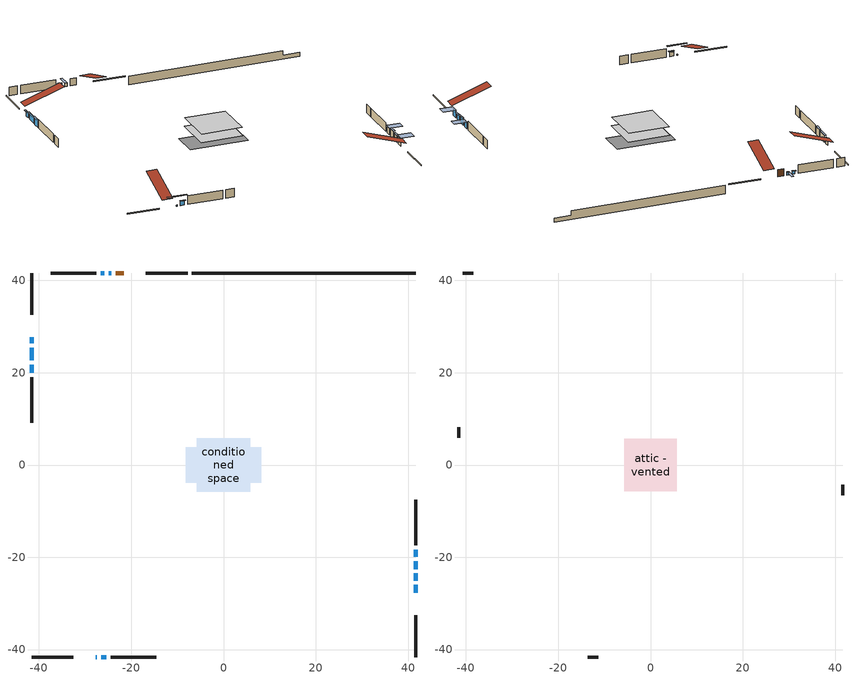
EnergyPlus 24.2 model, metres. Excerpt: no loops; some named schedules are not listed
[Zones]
conditioned space
 floor adiabatic (AdiabaticFloorConstruction): -5.84,-5.84 -5.84,5.84 5.84,5.84 5.84,-5.84 z1.43
 floor foundation (Slab1 construction): -8.24,-3.88 -8.24,3.88 8.24,3.88 8.24,-3.88 z-1.01
 wall outside (RimJoist1 construction): -7.78,41.61 -16.86,41.61 / -41.61,-41.61 -32.53,-41.61 / -41.61,41.61 -41.61,32.53 / 41.61,-41.61 41.61,-32.53 z1.43:1.73
 wall outside (AdiabaticWallConstruction 1): -21.66,41.61 -23.37,41.61 z1.43:3.46
 wall outside (AdiabaticWallConstruction): -24.29,41.61 -24.91,41.61 z1.43:2.35; 41.61,-27.73 41.61,-26 / 41.61,-22.55 41.61,-20.82 / -41.61,21.78 -41.61,19.95 z1.43:3.49; -27.73,-41.61 -27.43,-41.61 z1.43:1.77; 41.61,-25.07 41.61,-23.48 z1.43:3.2; -25.83,41.61 -26.61,41.61 z1.43:2.28; -26.5,-41.61 -25.41,-41.61 z1.43:2.64; -41.61,27.73 -41.61,26.38 z1.43:2.92; -41.61,25.45 -41.61,22.71 z1.43:3.26; 41.61,-19.89 41.61,-18.37 z1.43:3.16
 wall outside (Wall1 construction): -27.53,41.61 -37.44,41.61 / -24.48,-41.61 -14.58,-41.61 / -41.61,19.02 -41.61,9.11 / 41.61,-17.44 41.61,-7.53 z1.43:3.87
 wall foundation (FoundationWall1 construction): -6.85,41.61,-1.01 -6.85,41.61,1.43 36.77,41.61,1.43 36.77,41.61,0.13 41.61,41.61,0.13 41.61,41.61,-1.01
 window (WindowConstruction 7): -24.3,41.61 -24.91,41.61 z1.43:2.34
 window (WindowConstruction 9): 41.61,-27.73 41.61,-26 z1.43:3.49
 window (WindowConstruction 10): -27.73,-41.61 -27.43,-41.61 z1.43:1.76
 window (WindowConstruction): 41.61,-25.07 41.61,-23.48 z1.43:3.2
 window (WindowConstruction 1): 41.61,-22.55 41.61,-20.82 z1.43:3.49
 window (WindowConstruction 2): -25.84,41.61 -26.6,41.61 z1.43:2.28
 window (WindowConstruction 3): -26.5,-41.61 -25.41,-41.61 z1.43:2.64
 window (WindowConstruction 4): -41.61,27.73 -41.61,26.38 z1.43:2.92
 window (WindowConstruction 5): -41.61,25.45 -41.61,22.71 z1.43:3.26
 window (WindowConstruction 6): -41.61,21.78 -41.61,19.95 z1.43:3.49
 window (WindowConstruction 8): 41.61,-19.89 41.61,-18.37 z1.43:3.16
 door (Door): -21.66,41.61 -23.37,41.61 z1.43:3.46
 ceiling adiabatic (AdiabaticFloorConstruction): 5.84,-5.84 5.84,5.84 -5.84,5.84 -5.84,-5.84 z1.43
attic - vented
 floor to conditioned space (Floor1 construction Reversed): -5.73,-5.73 -5.73,5.73 5.73,5.73 5.73,-5.73 z3.87
 wall outside (Wall2 construction): -38.37,41.61 -40.69,41.61 / -13.65,-41.61 -11.33,-41.61 / -41.61,8.19 -41.61,5.87 / 41.61,-6.6 41.61,-4.28 z1.43:3.87
 roof outside (Roof1 construction): -20.73,41.61,3.87 -20.73,30.45,7.59 -17.79,30.45,7.59 -17.79,41.61,3.87; -28.66,-41.61,3.87 -28.66,-30.45,7.59 -31.6,-30.45,7.59 -31.6,-41.61,3.87; -41.61,28.66,3.87 -30.45,28.66,7.59 -30.45,31.6,7.59 -41.61,31.6,3.87; 41.61,-28.66,3.87 30.45,-28.66,7.59 30.45,-31.6,7.59 41.61,-31.6,3.87
shading: -24.94,41.61 -24.27,41.61 -24.27,44.96 -24.94,44.96 z2.37; 41.61,-25.7 41.61,-28.03 45.28,-28.03 45.28,-25.7 z3.79; -24.79,-41.61 -30.37,-41.61 -30.37,-42.03 -24.79,-42.03 z4.4; 41.61,-23.28 41.61,-25.27 42.03,-25.27 42.03,-23.28 z3.4; 41.61,-20.62 41.61,-22.75 42.03,-22.75 42.03,-20.62 z3.69; -26.8,41.61 -25.63,41.61 -25.63,42.03 -26.8,42.03 z2.48; -25.21,-41.61 -26.7,-41.61 -26.7,-42.03 -25.21,-42.03 z2.84; -41.61,26.18 -41.61,27.93 -42.03,27.93 -42.03,26.18 z3.12; -41.61,22.51 -41.61,25.65 -42.03,25.65 -42.03,22.51 z3.46; -41.61,19.75 -41.61,21.98 -42.03,21.98 -42.03,19.75 z3.69; 41.61,-18.07 41.61,-20.19 45.28,-20.19 45.28,-18.07 z3.46
[Building]
Building 1: Terrain=Suburbs
[Site:Location]
Saskatoon Intl AP_SK: Latitude {deg}=52.17; Longitude {deg}=-106.7; Time Zone {hr}=-6; Elevation {m}=504; Keep Site Location Information=Yes
[Site:GroundTemperature:Shallow]
-3.29371, -5.9198, -6.13011, -4.88389, 0.118965, 5.09852, 9.41553, 12.1502, 12.3826, 10.1583, 5.95142, 1.12462
[Site:WaterMainsTemperature]
Calculation Method=Schedule; Temperature Schedule=mains temperature schedule
[Material] Roughness=Rough; Thermal Absorptance=0.9
Name | Thickness {m} | Conductivity {W/m-K} | Density {kg/m3} | Specific Heat {J/kg-K} | Solar Absorptance | Visible Absorptance
asphalt or fiberglass shingles | 0.00635 | 0.162714 | 1121.4 | 1465.45 | 0.84 | 0.84
ceiling loosefill ins | 0.423333 | 0.0480833 | 16.02 | 1046.75 | 0.7 | 0.7
ceiling stud and cavity | 0.1397 | 0.282336 | 65.682 | 1177.47 | 0.7 | 0.7
concrete 4.0 in. | 0.1016 | 1.803125 | 2242.8 | 837.4 | 0.7 | 0.7
concrete 8.0 in. | 0.2032 | 1.803125 | 2242.8 | 837.4 | 0.7 | 0.7
door material | 0.04445 | 0.0451087 | 512.64 | 1214.23 | 0.7 | 0.7
exterior vertical ins | 0.109013 | 0.029427 | 32.04 | 1214.23 | 0.7 | 0.7
floor covering | 0.0127 | 0.0433444 | 54.468 | 1339.84 | 0.6 | 0.6
floor rigid ins; wall rigid ins 1 | 0.512978 | 0.029427 | 32.04 | 1214.23 | 0.7 | 0.7
floor stud and cavity | 0.1397 | 1.75129 | 37.0049 | 1207.88 | 0.7 | 0.7
furniture material conditioned space 1 | 0.1524 | 0.115458 | 640.8 | 1214.23 | 0.6 | 0.6
gypsum board | 0.0127 | 0.160291 | 801 | 837.4 | 0.6 | 0.6
gypsum board 1 | 0.0127 | 0.160291 | 801 | 837.4 | 0.7 | 0.7
osb sheathing 0.5 in. | 0.0127 | 0.115458 | 512.64 | 1214.23 | 0.7 | 0.7
osb sheathing 0.75 in. | 0.01905 | 0.115458 | 512.64 | 1214.23 | 0.7 | 0.7
osb sheathing 2.0 in. | 0.0508 | 0.115458 | 512.64 | 1214.23 | 0.7 | 0.7
rim joist rigid ins; wall rigid ins | 0.051816 | 0.029427 | 32.04 | 1214.23 | 0.7 | 0.7
rim joist stud and cavity | 0.0508 | 0.0385396 | 125.044 | 1163.47 | 0.6 | 0.6
wall stud and cavity | 0.1397 | 0.19446 | 139.0536 | 1170.24 | 0.7 | 0.7
wall stud and cavity 1 | 0.0889 | 6.1454 | 50.32683 | 1063.81 | 0.6 | 0.6
wall stud and cavity 2 | 0.0889 | 0.380278 | 52.3479 | 1209.89 | 0.7 | 0.7
wall stud and cavity 3 | 0.0889 | 0.391764 | 83.0341 | 1211.67 | 0.7 | 0.7
wood siding | 0.0254 | 0.102417 | 544.68 | 1172.36 | 0.4 | 0.4
wood siding 1 | 0.00254 | 0.102417 | 544.68 | 1172.36 | 0.4 | 0.4
wood siding 2; wood siding 3; wood siding 4 | 0.0254 | 0.102417 | 544.68 | 1172.36 | 0.7 | 0.7
[WindowMaterial:SimpleGlazingSystem]
Name | U-Factor {W/m2-K} | Solar Heat Gain Coefficient
WindowMaterial | 2.89351 | 0.69
WindowMaterial 1 | 2.88499 | 0.7
WindowMaterial 2 | 2.96448 | 0.62
WindowMaterial 3 | 2.92644 | 0.66
WindowMaterial 4 | 2.907136 | 0.68
WindowMaterial 5 | 2.87534 | 0.71
WindowMaterial 6 | 2.88272 | 0.7
WindowMaterial 7 | 4.55546 | 0.66
WindowMaterial 8 | 2.9378 | 0.65
WindowMaterial 9 | 3.07009 | 0.43
[Construction]
AdiabaticFloorConstruction: floor stud and cavity, floor rigid ins, osb sheathing 0.75 in., floor covering
AdiabaticWallConstruction: wood siding 3, wall rigid ins 1, wall stud and cavity 2, gypsum board
AdiabaticWallConstruction 1: wood siding 4, wall rigid ins 1, wall stud and cavity 2, gypsum board
Door: door material
Floor1 construction Reversed: gypsum board, ceiling stud and cavity, ceiling loosefill ins
FoundationWall1 construction: concrete 8.0 in., gypsum board 1
furniture construction conditioned space 1: furniture material conditioned space 1
PartitionWallConstruction: gypsum board, wall stud and cavity 3, gypsum board
RimJoist1 construction: wood siding 2, rim joist rigid ins, osb sheathing 2.0 in., rim joist stud and cavity
Roof1 construction: asphalt or fiberglass shingles
Slab1 construction: concrete 4.0 in.
Wall1 construction: wood siding, wall rigid ins, osb sheathing 0.5 in., wall stud and cavity, gypsum board
Wall2 construction: wood siding 1, wall stud and cavity 1
WindowConstruction: WindowMaterial
WindowConstruction 1; WindowConstruction 9: WindowMaterial 1
WindowConstruction 10: WindowMaterial 9
WindowConstruction 2: WindowMaterial 2
WindowConstruction 3: WindowMaterial 3
WindowConstruction 4: WindowMaterial 4
WindowConstruction 5: WindowMaterial 5
WindowConstruction 6: WindowMaterial 6
WindowConstruction 7: WindowMaterial 7
WindowConstruction 8: WindowMaterial 8
[Zone] Multiplier=1; Part of Total Floor Area=Yes
Name | Volume {m3}
attic - vented | 79.3131
conditioned space | 661.1
[Space]
Name | Zone | Volume {m3}
attic - vented 1 | attic - vented | 79.3131
conditioned space 1 | conditioned space | 661.1
[ZoneInfiltration:EffectiveLeakageArea]
infil attic - vented 1: Zone or Space=attic - vented 1; Schedule=Always On Discrete; Effective Air Leakage Area {cm2}=4502.4; Stack Coefficient=0.000428281; Wind Coefficient=1.39825e-05
[ZoneMixing]
whole house fan mix: Zone or Space=attic - vented; Schedule=Always On Continuous; Design Flow Rate Calculation Method=Flow/Zone; Design Flow Rate {m3/s}=0; Source Zone or Space=conditioned space
[SurfaceProperty:ExposedFoundationPerimeter]
Slab1: Exposed Perimeter Calculation Method=TotalExposedPerimeter; Total Exposed Perimeter {m}=48.464
[InternalMass] Zone or ZoneList=conditioned space; Space or SpaceList=conditioned space 1
Name | Construction | Surface Area {m2}
furniture mass conditioned space 1 | furniture construction conditioned space 1 | 105.772
partition wall mass | PartitionWallConstruction | 264.43
[Lights]
interior lighting: Zone or ZoneList or Space or SpaceList=conditioned space 1; Schedule=interior lighting schedule; Design Level Calculation Method=LightingLevel; Lighting Level {W}=343.2; Return Air Fraction=0; Fraction Radiant=0.6; Fraction Visible=0.2; Fraction Replaceable=1
[People]
occupants: Zone or ZoneList or Space or SpaceList=conditioned space 1; Number of People Schedule=occupants schedule; Number of People Calculation Method=People; Number of People=3; Fraction Radiant=0.314171; Sensible Heat Fraction=0.56303; Activity Level Schedule=occupants activity schedule; Carbon Dioxide Generation Rate {m3/s-W}=0; Enable ASHRAE 55 Comfort Warnings=No; Mean Radiant Temperature Calculation Type=EnclosureAveraged
[ElectricEquipment] Zone or ZoneList or Space or SpaceList=conditioned space 1; Design Level Calculation Method=EquipmentLevel
Name | Schedule | Design Level {W} | Fraction Latent | Fraction Radiant | Fraction Lost
clothes dryer | clothes dryer schedule | 140.772 | 0.015 | 0.081 | 0.85
clothes washer | clothes washer schedule | 32.1985 | 0.03 | 0.162 | 0.7
cooking range | cooking range schedule | 215.147 | 0.08 | 0.432 | 0.2
dishwasher | dishwasher schedule | 66.8632 | 0.3 | 0.18 | 0.4
fridge | fridge schedule | 72.9452 | 0 | 0.6 | 0
mech vent house fan | mech vent house fan schedule | 14.2 | 0 | 0 | 1
mech vent house fan cfis | mech vent house fan cfis schedule | 0 | 0 | 0 | 0
misc plug loads | misc plug loads schedule | 494.7 | 0.045 | 0.513 | 0.1
whole house fan | Always On Discrete | 0 | 0 | 0 | 1
[OtherEquipment] Zone or ZoneList or Space or SpaceList=conditioned space 1; Design Level Calculation Method=EquipmentLevel
Name | Fuel Type | Schedule | Design Level {W} | Fraction Latent | Fraction Radiant | Fraction Lost
clothes dryer 1 | Electricity | clothes dryer schedule | 0 | 0.015 | 0.081 | 0.85
cooking range 1 | Electricity | cooking range schedule | 0 | 0.08 | 0.432 | 0.2
general water use latent | None | general water use schedule | 62.594 | 1 | 0 | 0
general water use sensible | None | general water use schedule | -61.6891 | 0 | 0.6 | 0
mech vent house fan latent load | None | Always On Discrete | 0 | 1 | 0 | 0
mech vent house fan sensible load | None | Always On Discrete | 0 | 0 | 0 | 0
water heater energy adjustment1 | NaturalGas | Always On Discrete | 0.01 | 0 | 0 | 1
[ZoneInfiltration:DesignFlowRate] Zone or ZoneList or Space or SpaceList=conditioned space 1; Schedule=Always On Discrete; Design Flow Rate Calculation Method=Flow/Zone; Design Flow Rate {m3/s}=0
infil flow; natural vent flow; whole house fan flow
[AvailabilityManager:Scheduled]
furnace airloop Availability Manager: Schedule=Always On Discrete
[Foundation:Kiva]
Foundation Kiva 1: Initial Indoor Air Temperature {C}=21; Wall Height Above Grade {m}=1.43; Wall Depth Below Slab {m}=0.2032; Custom Block Material Name 1=exterior vertical ins; Custom Block Depth 1 {m}=2.43998; Custom Block X Position 1 {m}=0.2159; Custom Block Z Position 1 {m}=0
[Foundation:Kiva:Settings]
Soil Conductivity {W/m-K}=0.849921; Soil Density {kg/m3}=1842.3; Soil Specific Heat {J/kg-K}=418.7; Ground Solar Absorptivity=0.9; Ground Thermal Absorptivity=0.9; Ground Surface Roughness {m}=0.03; Far-Field Width {m}=40; Deep-Ground Boundary Condition=ZeroFlux; Deep-Ground Depth {m}=40; Minimum Cell Dimension {m}=0.2; Maximum Cell Growth Coefficient=3; Simulation Timestep=Timestep
[Exterior:Lights]
exterior lighting: Schedule=exterior lighting schedule; Design Level {W}=75.6
[EnergyManagementSystem:GlobalVariable]
furnace_airloop_Fan_RTF
infil_program_Qfan
infil_program_Qinf
natural_vent_program_Qnv
natural_vent_program_Qwhf
[EnergyManagementSystem:Sensor]
Name | Output:Variable or Output:Meter Index Key | Output:Variable or Output:Meter
airflow_gain | infil flow | Infiltration Sensible Heat Gain Energy
airflow_gain_1 | natural vent flow | Infiltration Sensible Heat Gain Energy
airflow_gain_2 | whole house fan flow | Infiltration Sensible Heat Gain Energy
airflow_loss | infil flow | Infiltration Sensible Heat Loss Energy
airflow_loss_1 | natural vent flow | Infiltration Sensible Heat Loss Energy
airflow_loss_2 | whole house fan flow | Infiltration Sensible Heat Loss Energy
clg_load_cond |  | Cooling:EnergyTransfer:Zone:CONDITIONED SPACE
clg_sp_s; clg_sp_s_1 | cooling setpoint | Schedule Value
clothes_dryer_exhaust_0_sch_s | clothes dryer exhaust 0 schedule | Schedule Value
cool_season | cooling season schedule | Schedule Value
htg_load_cond |  | Heating:EnergyTransfer:Zone:CONDITIONED SPACE
htg_sp_s; htg_sp_s_1 | heating setpoint | Schedule Value
ig_ee_conv | clothes dryer | Electric Equipment Convective Heating Energy
ig_ee_conv_2 | cooking range | Electric Equipment Convective Heating Energy
ig_ee_conv_4 | fridge | Electric Equipment Convective Heating Energy
ig_ee_conv_5 | misc plug loads | Electric Equipment Convective Heating Energy
ig_ee_conv_6 | whole house fan | Electric Equipment Convective Heating Energy
ig_ee_rad | clothes dryer | Electric Equipment Radiant Heating Energy
ig_ee_rad_2 | cooking range | Electric Equipment Radiant Heating Energy
ig_ee_rad_4 | fridge | Electric Equipment Radiant Heating Energy
ig_ee_rad_5 | misc plug loads | Electric Equipment Radiant Heating Energy
ig_ee_rad_6 | whole house fan | Electric Equipment Radiant Heating Energy
ig_lgt_conv | interior lighting | Lights Convective Heating Energy
ig_lgt_rad | interior lighting | Lights Radiant Heating Energy
ig_lgt_vis | interior lighting | Lights Visible Radiation Heating Energy
ig_oe_conv | clothes dryer 1 | Other Equipment Convective Heating Energy
ig_oe_conv_1 | cooking range 1 | Other Equipment Convective Heating Energy
ig_oe_conv_2 | general water use latent | Other Equipment Convective Heating Energy
ig_oe_conv_3 | general water use sensible | Other Equipment Convective Heating Energy
ig_oe_conv_4 | water heater energy adjustment1 | Other Equipment Convective Heating Energy
ig_oe_rad | clothes dryer 1 | Other Equipment Radiant Heating Energy
ig_oe_rad_1 | cooking range 1 | Other Equipment Radiant Heating Energy
ig_oe_rad_2 | general water use latent | Other Equipment Radiant Heating Energy
ig_oe_rad_3 | general water use sensible | Other Equipment Radiant Heating Energy
ig_oe_rad_4 | water heater energy adjustment1 | Other Equipment Radiant Heating Energy
ig_ppl_conv | occupants | People Convective Heating Energy
ig_ppl_rad | occupants | People Radiant Heating Energy
im_conv | furniture mass conditioned space 1 | Surface Inside Face Convection Heat Gain Energy
im_conv_1 | partition wall mass | Surface Inside Face Convection Heat Gain Energy
im_ig | furniture mass conditioned space 1 | Surface Inside Face Internal Gains Radiation Heat Gain Energy
im_ig_1 | partition wall mass | Surface Inside Face Internal Gains Radiation Heat Gain Energy
im_lgt | furniture mass conditioned space 1 | Surface Inside Face Lights Radiation Heat Gain Energy
im_lgt_1 | partition wall mass | Surface Inside Face Lights Radiation Heat Gain Energy
im_sol | furniture mass conditioned space 1 | Surface Inside Face Solar Radiation Heat Gain Energy
im_sol_1 | partition wall mass | Surface Inside Face Solar Radiation Heat Gain Energy
im_surf | furniture mass conditioned space 1 | Surface Inside Face Net Surface Thermal Radiation Heat Gain Energy
im_surf_1 | partition wall mass | Surface Inside Face Net Surface Thermal Radiation Heat Gain Energy
mv_conv | mech vent house fan | Electric Equipment Convective Heating Energy
mv_conv_1 | mech vent house fan cfis | Electric Equipment Convective Heating Energy
mv_conv_2 | mech vent house fan latent load | Other Equipment Convective Heating Energy
mv_conv_3 | mech vent house fan sensible load | Other Equipment Convective Heating Energy
mv_rad | mech vent house fan | Electric Equipment Radiant Heating Energy
mv_rad_1 | mech vent house fan cfis | Electric Equipment Radiant Heating Energy
mv_rad_2 | mech vent house fan latent load | Other Equipment Radiant Heating Energy
mv_rad_3 | mech vent house fan sensible load | Other Equipment Radiant Heating Energy
natural_vent_s | natural vent schedule | Schedule Value
out_pb_s |  | Site Outdoor Air Barometric Pressure
out_wt_s |  | Site Outdoor Air Humidity Ratio
site_vw_s |  | Site Wind Speed
ss_back_out | Window1 | Surface Window Shortwave from Zone Back Out Window Heat Transfer Rate
ss_back_out_1 | Window11 | Surface Window Shortwave from Zone Back Out Window Heat Transfer Rate
ss_back_out_10 | Window9 | Surface Window Shortwave from Zone Back Out Window Heat Transfer Rate
ss_back_out_2 | Window12 | Surface Window Shortwave from Zone Back Out Window Heat Transfer Rate
ss_back_out_3 | Window2 | Surface Window Shortwave from Zone Back Out Window Heat Transfer Rate
ss_back_out_4 | Window3 | Surface Window Shortwave from Zone Back Out Window Heat Transfer Rate
ss_back_out_5 | Window4 | Surface Window Shortwave from Zone Back Out Window Heat Transfer Rate
ss_back_out_6 | Window5 | Surface Window Shortwave from Zone Back Out Window Heat Transfer Rate
ss_back_out_7 | Window6 | Surface Window Shortwave from Zone Back Out Window Heat Transfer Rate
ss_back_out_8 | Window7 | Surface Window Shortwave from Zone Back Out Window Heat Transfer Rate
ss_back_out_9 | Window8 | Surface Window Shortwave from Zone Back Out Window Heat Transfer Rate
ss_conv | Door1 | Surface Inside Face Convection Heat Gain Energy
ss_conv_1 | Window1 | Surface Inside Face Convection Heat Gain Energy
ss_conv_10 | Window8 | Surface Inside Face Convection Heat Gain Energy
ss_conv_11 | Window9 | Surface Inside Face Convection Heat Gain Energy
ss_conv_2 | Window11 | Surface Inside Face Convection Heat Gain Energy
ss_conv_3 | Window12 | Surface Inside Face Convection Heat Gain Energy
ss_conv_4 | Window2 | Surface Inside Face Convection Heat Gain Energy
ss_conv_5 | Window3 | Surface Inside Face Convection Heat Gain Energy
ss_conv_6 | Window4 | Surface Inside Face Convection Heat Gain Energy
ss_conv_7 | Window5 | Surface Inside Face Convection Heat Gain Energy
ss_conv_8 | Window6 | Surface Inside Face Convection Heat Gain Energy
ss_conv_9 | Window7 | Surface Inside Face Convection Heat Gain Energy
ss_ig | Door1 | Surface Inside Face Internal Gains Radiation Heat Gain Energy
ss_ig_1 | Window1 | Surface Inside Face Internal Gains Radiation Heat Gain Energy
ss_ig_10 | Window8 | Surface Inside Face Internal Gains Radiation Heat Gain Energy
ss_ig_11 | Window9 | Surface Inside Face Internal Gains Radiation Heat Gain Energy
ss_ig_2 | Window11 | Surface Inside Face Internal Gains Radiation Heat Gain Energy
ss_ig_3 | Window12 | Surface Inside Face Internal Gains Radiation Heat Gain Energy
ss_ig_4 | Window2 | Surface Inside Face Internal Gains Radiation Heat Gain Energy
ss_ig_5 | Window3 | Surface Inside Face Internal Gains Radiation Heat Gain Energy
ss_ig_6 | Window4 | Surface Inside Face Internal Gains Radiation Heat Gain Energy
ss_ig_7 | Window5 | Surface Inside Face Internal Gains Radiation Heat Gain Energy
ss_ig_8 | Window6 | Surface Inside Face Internal Gains Radiation Heat Gain Energy
ss_ig_9 | Window7 | Surface Inside Face Internal Gains Radiation Heat Gain Energy
ss_lgt | Door1 | Surface Inside Face Lights Radiation Heat Gain Energy
ss_sol | Door1 | Surface Inside Face Solar Radiation Heat Gain Energy
ss_surf | Door1 | Surface Inside Face Net Surface Thermal Radiation Heat Gain Energy
ss_surf_1 | Window1 | Surface Inside Face Net Surface Thermal Radiation Heat Gain Energy
ss_surf_10 | Window8 | Surface Inside Face Net Surface Thermal Radiation Heat Gain Energy
ss_surf_11 | Window9 | Surface Inside Face Net Surface Thermal Radiation Heat Gain Energy
ss_surf_2 | Window11 | Surface Inside Face Net Surface Thermal Radiation Heat Gain Energy
ss_surf_3 | Window12 | Surface Inside Face Net Surface Thermal Radiation Heat Gain Energy
ss_surf_4 | Window2 | Surface Inside Face Net Surface Thermal Radiation Heat Gain Energy
ss_surf_5 | Window3 | Surface Inside Face Net Surface Thermal Radiation Heat Gain Energy
ss_surf_6 | Window4 | Surface Inside Face Net Surface Thermal Radiation Heat Gain Energy
ss_surf_7 | Window5 | Surface Inside Face Net Surface Thermal Radiation Heat Gain Energy
ss_surf_8 | Window6 | Surface Inside Face Net Surface Thermal Radiation Heat Gain Energy
ss_surf_9 | Window7 | Surface Inside Face Net Surface Thermal Radiation Heat Gain Energy
ss_trans_in | Window1 | Surface Window Transmitted Solar Radiation Rate
ss_trans_in_1 | Window11 | Surface Window Transmitted Solar Radiation Rate
ss_trans_in_10 | Window9 | Surface Window Transmitted Solar Radiation Rate
ss_trans_in_2 | Window12 | Surface Window Transmitted Solar Radiation Rate
ss_trans_in_3 | Window2 | Surface Window Transmitted Solar Radiation Rate
ss_trans_in_4 | Window3 | Surface Window Transmitted Solar Radiation Rate
ss_trans_in_5 | Window4 | Surface Window Transmitted Solar Radiation Rate
ss_trans_in_6 | Window5 | Surface Window Transmitted Solar Radiation Rate
ss_trans_in_7 | Window6 | Surface Window Transmitted Solar Radiation Rate
ss_trans_in_8 | Window7 | Surface Window Transmitted Solar Radiation Rate
ss_trans_in_9 | Window8 | Surface Window Transmitted Solar Radiation Rate
ss_trans_out | Window1 | Surface Inside Face Initial Transmitted Diffuse Transmitted Out Window Solar Radiation Rate
ss_trans_out_1 | Window11 | Surface Inside Face Initial Transmitted Diffuse Transmitted Out Window Solar Radiation Rate
ss_trans_out_10 | Window9 | Surface Inside Face Initial Transmitted Diffuse Transmitted Out Window Solar Radiation Rate
ss_trans_out_2 | Window12 | Surface Inside Face Initial Transmitted Diffuse Transmitted Out Window Solar Radiation Rate
ss_trans_out_3 | Window2 | Surface Inside Face Initial Transmitted Diffuse Transmitted Out Window Solar Radiation Rate
ss_trans_out_4 | Window3 | Surface Inside Face Initial Transmitted Diffuse Transmitted Out Window Solar Radiation Rate
ss_trans_out_5 | Window4 | Surface Inside Face Initial Transmitted Diffuse Transmitted Out Window Solar Radiation Rate
ss_trans_out_6 | Window5 | Surface Inside Face Initial Transmitted Diffuse Transmitted Out Window Solar Radiation Rate
ss_trans_out_7 | Window6 | Surface Inside Face Initial Transmitted Diffuse Transmitted Out Window Solar Radiation Rate
ss_trans_out_8 | Window7 | Surface Inside Face Initial Transmitted Diffuse Transmitted Out Window Solar Radiation Rate
ss_trans_out_9 | Window8 | Surface Inside Face Initial Transmitted Diffuse Transmitted Out Window Solar Radiation Rate
s_conv | Floor1 | Surface Inside Face Convection Heat Gain Energy
s_conv_1 | FoundationWall1 | Surface Inside Face Convection Heat Gain Energy
s_conv_10 | Wall1:180 | Surface Inside Face Convection Heat Gain Energy
s_conv_11 | Wall1:270 | Surface Inside Face Convection Heat Gain Energy
s_conv_12 | Wall1:90 | Surface Inside Face Convection Heat Gain Energy
s_conv_2 | inferred conditioned ceiling | Surface Inside Face Convection Heat Gain Energy
s_conv_3 | inferred conditioned floor | Surface Inside Face Convection Heat Gain Energy
s_conv_4 | RimJoist1:0 | Surface Inside Face Convection Heat Gain Energy
s_conv_5 | RimJoist1:180 | Surface Inside Face Convection Heat Gain Energy
s_conv_6 | RimJoist1:270 | Surface Inside Face Convection Heat Gain Energy
s_conv_7 | RimJoist1:90 | Surface Inside Face Convection Heat Gain Energy
s_conv_8 | Slab1 | Surface Inside Face Convection Heat Gain Energy
s_conv_9 | Wall1:0 | Surface Inside Face Convection Heat Gain Energy
s_ig | Floor1 | Surface Inside Face Internal Gains Radiation Heat Gain Energy
s_ig_1 | FoundationWall1 | Surface Inside Face Internal Gains Radiation Heat Gain Energy
s_ig_10 | Wall1:180 | Surface Inside Face Internal Gains Radiation Heat Gain Energy
s_ig_11 | Wall1:270 | Surface Inside Face Internal Gains Radiation Heat Gain Energy
s_ig_12 | Wall1:90 | Surface Inside Face Internal Gains Radiation Heat Gain Energy
s_ig_2 | inferred conditioned ceiling | Surface Inside Face Internal Gains Radiation Heat Gain Energy
s_ig_3 | inferred conditioned floor | Surface Inside Face Internal Gains Radiation Heat Gain Energy
s_ig_4 | RimJoist1:0 | Surface Inside Face Internal Gains Radiation Heat Gain Energy
s_ig_5 | RimJoist1:180 | Surface Inside Face Internal Gains Radiation Heat Gain Energy
s_ig_6 | RimJoist1:270 | Surface Inside Face Internal Gains Radiation Heat Gain Energy
s_ig_7 | RimJoist1:90 | Surface Inside Face Internal Gains Radiation Heat Gain Energy
